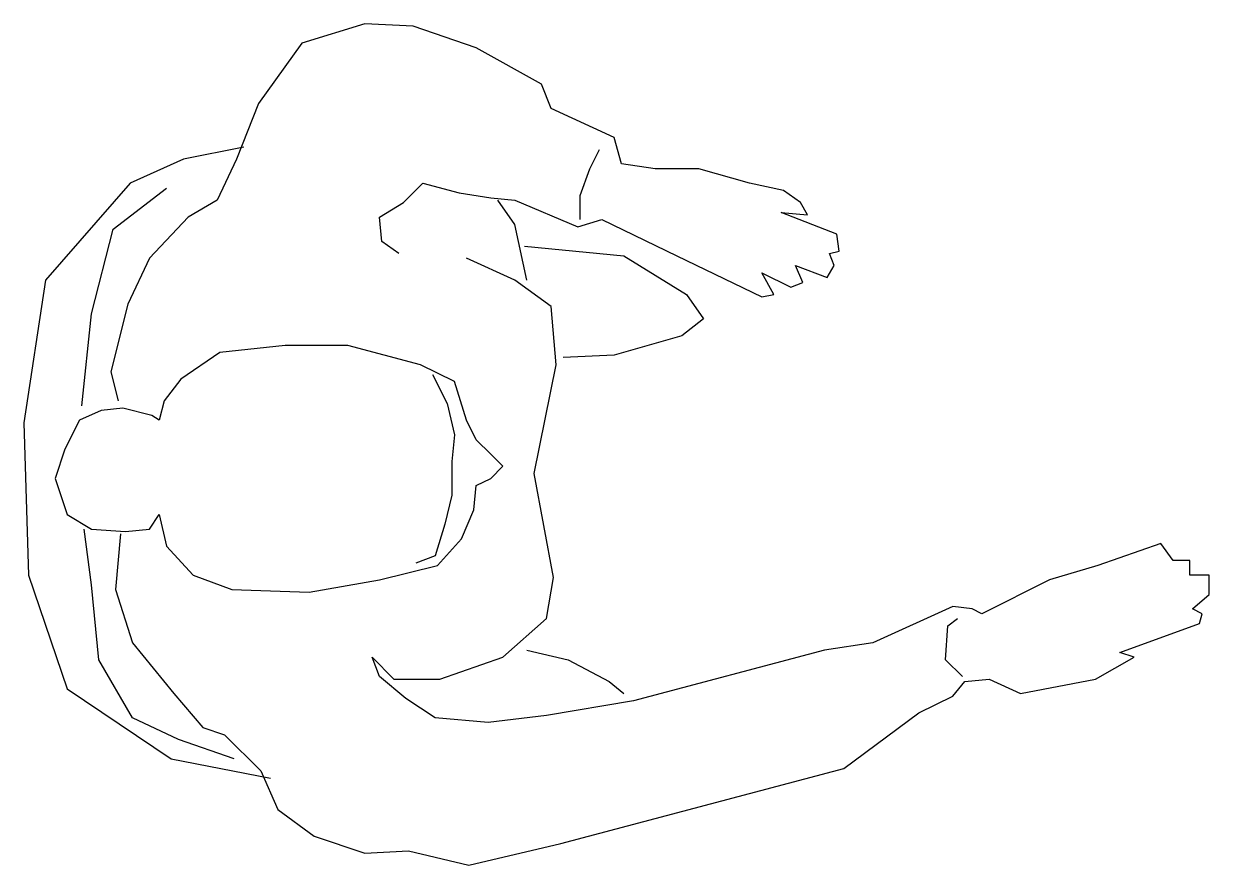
# Model space of a CAD drawing. Header units: millimetres. Extents: x -1486.736 to -1486.079, y 1866.39 to 1866.856.
import ezdxf

# ---------------------------------------------------------------- set-up
doc = ezdxf.new("R2010")
doc.units = ezdxf.units.MM
doc.header["$LTSCALE"] = 10
doc.layers.add('Humanos', color=2, linetype='Continuous')

msp = doc.modelspace()

# ---------------------------------------------------------------- linework, layer by layer
at = {"layer": 'Humanos'}
for points in [[(-1486.52817, 1866.72908), (-1486.53756, 1866.73578), (-1486.5389, 1866.74918), (-1486.52549, 1866.75722), (-1486.51476, 1866.76794), (-1486.49465, 1866.76258), (-1486.47722, 1866.7599), (-1486.46381, 1866.75856), (-1486.42894, 1866.74382), (-1486.41553, 1866.74784), (-1486.37396, 1866.72774), (-1486.32703, 1866.70496), (-1486.32032, 1866.7063), (-1486.32703, 1866.71836), (-1486.31094, 1866.71032), (-1486.30423, 1866.713), (-1486.30825, 1866.72238), (-1486.29082, 1866.71568), (-1486.2868, 1866.72238), (-1486.28948, 1866.72908), (-1486.28412, 1866.73042), (-1486.28546, 1866.7398), (-1486.3163, 1866.75186), (-1486.30155, 1866.75052), (-1486.30557, 1866.75722), (-1486.31496, 1866.76392), (-1486.33373, 1866.76794), (-1486.36189, 1866.77597), (-1486.38603, 1866.77597), (-1486.4048, 1866.77865), (-1486.40883, 1866.79339), (-1486.44369, 1866.80947), (-1486.44906, 1866.82287), (-1486.48526, 1866.84296), (-1486.52013, 1866.85502), (-1486.54695, 1866.85636), (-1486.58181, 1866.84564), (-1486.60595, 1866.81215), (-1486.61802, 1866.78133), (-1486.62874, 1866.75856), (-1486.64484, 1866.74918), (-1486.66629, 1866.7264), (-1486.67836, 1866.70094), (-1486.68775, 1866.66343), (-1486.68372, 1866.64735)], [(-1486.61399, 1866.78803), (-1486.64752, 1866.78133), (-1486.67702, 1866.76794), (-1486.72395, 1866.71434), (-1486.73602, 1866.63529), (-1486.73334, 1866.55088), (-1486.71188, 1866.48791), (-1486.65422, 1866.44906), (-1486.59924, 1866.43834)], [(-1486.4276, 1866.74784), (-1486.4276, 1866.76124), (-1486.42224, 1866.77597), (-1486.41687, 1866.78669)], [(-1486.70384, 1866.64467), (-1486.69847, 1866.69558), (-1486.68641, 1866.74248), (-1486.6569, 1866.76526)], [(-1486.4571, 1866.71434), (-1486.46381, 1866.74516), (-1486.47319, 1866.75856)], [(-1486.45844, 1866.7331), (-1486.40346, 1866.72774), (-1486.3686, 1866.7063), (-1486.35921, 1866.69291), (-1486.37128, 1866.68353), (-1486.40883, 1866.67281), (-1486.43699, 1866.67147)], [(-1486.68238, 1866.57366), (-1486.68507, 1866.54285), (-1486.67568, 1866.51337), (-1486.65288, 1866.48523), (-1486.63679, 1866.46648), (-1486.62472, 1866.46246), (-1486.60461, 1866.44236), (-1486.59522, 1866.42092), (-1486.57511, 1866.40618), (-1486.54695, 1866.39681), (-1486.52281, 1866.39815), (-1486.48928, 1866.39011), (-1486.43833, 1866.40216), (-1486.28143, 1866.4437), (-1486.23987, 1866.47451), (-1486.22109, 1866.48389), (-1486.21439, 1866.49193), (-1486.20098, 1866.49327), (-1486.18354, 1866.48523), (-1486.14197, 1866.49327), (-1486.12052, 1866.50533), (-1486.12857, 1866.50801), (-1486.08431, 1866.52409), (-1486.08297, 1866.52945), (-1486.08834, 1866.53213), (-1486.07895, 1866.54017), (-1486.07895, 1866.55088), (-1486.08968, 1866.55088), (-1486.08968, 1866.55892), (-1486.09906, 1866.55892), (-1486.10577, 1866.5683), (-1486.14063, 1866.55624), (-1486.16745, 1866.5482), (-1486.205, 1866.52945), (-1486.21036, 1866.53213), (-1486.22109, 1866.53347), (-1486.26534, 1866.51337), (-1486.29216, 1866.50935), (-1486.3981, 1866.48121), (-1486.44637, 1866.47318), (-1486.47856, 1866.46916), (-1486.50806, 1866.47184), (-1486.52415, 1866.48255), (-1486.5389, 1866.49461), (-1486.54292, 1866.50533), (-1486.53085, 1866.49327), (-1486.50538, 1866.49327), (-1486.47051, 1866.50533), (-1486.44637, 1866.52677), (-1486.44235, 1866.54954), (-1486.45308, 1866.60716), (-1486.44101, 1866.66745), (-1486.44369, 1866.6996), (-1486.46381, 1866.71434), (-1486.49063, 1866.7264)], [(-1486.5094, 1866.66209), (-1486.50135, 1866.64601), (-1486.49733, 1866.62859), (-1486.49867, 1866.61386), (-1486.49867, 1866.5951), (-1486.50269, 1866.57902), (-1486.50806, 1866.5616), (-1486.51879, 1866.55758)], [(-1486.61936, 1866.44906), (-1486.6502, 1866.45978), (-1486.67568, 1866.47184), (-1486.69445, 1866.50399), (-1486.69847, 1866.54553), (-1486.7025, 1866.57634)], [(-1486.21573, 1866.49461), (-1486.22511, 1866.50399), (-1486.22377, 1866.52275), (-1486.21841, 1866.52677)], [(-1486.4571, 1866.50935), (-1486.4343, 1866.50399), (-1486.41151, 1866.49193), (-1486.40346, 1866.48523)]]:
    msp.add_lwpolyline(points, dxfattribs=at)
msp.add_lwpolyline([(-1486.47051, 1866.61118), (-1486.47722, 1866.61788), (-1486.48526, 1866.62591), (-1486.49063, 1866.63663), (-1486.49733, 1866.65807), (-1486.5161, 1866.66745), (-1486.55633, 1866.67817), (-1486.5912, 1866.67817), (-1486.6274, 1866.67415), (-1486.64886, 1866.65941), (-1486.65825, 1866.64735), (-1486.66093, 1866.63663), (-1486.66495, 1866.63931), (-1486.68104, 1866.64333), (-1486.69311, 1866.64199), (-1486.70518, 1866.63663), (-1486.71323, 1866.62056), (-1486.71859, 1866.60448), (-1486.71188, 1866.58438), (-1486.69847, 1866.57634), (-1486.6797, 1866.575), (-1486.66629, 1866.57634), (-1486.66093, 1866.58438), (-1486.6569, 1866.56696), (-1486.64215, 1866.55088), (-1486.6207, 1866.54285), (-1486.57779, 1866.54151), (-1486.5389, 1866.5482), (-1486.50672, 1866.55624), (-1486.49331, 1866.57098), (-1486.4866, 1866.58706), (-1486.48526, 1866.60046), (-1486.47722, 1866.60448)], close=True, dxfattribs=at)

doc.saveas('drawing.dxf')
